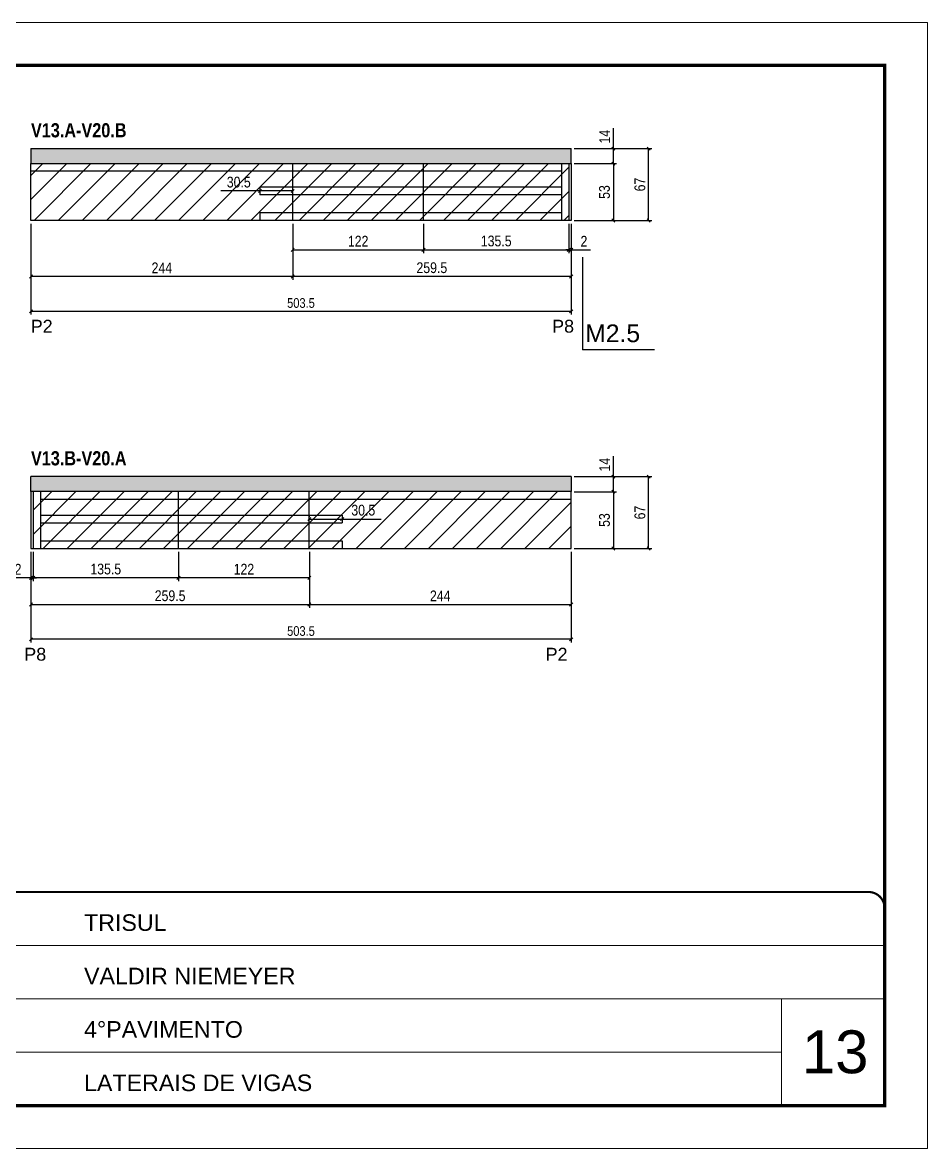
# Model space of a CAD drawing. Extents: x 3330 to 22105, y 1197 to 30204.
# Drawn here: x 13487 to 14331, y 25317 to 26367 of the extents above; entities that cross this region are included whole.
import ezdxf

# ---------------------------------------------------------------- set-up
doc = ezdxf.new("R2010")
doc.units = 0
doc.linetypes.add('CONTINUO', pattern=[0])
doc.linetypes.add('DASHED', pattern=[0.75, 0.5, -0.25])
for name, color, linetype in [('5', 5, 'Continuous'), ('COTA', 241, 'Continuous'), ('NOMENCLATURA', 7, 'Continuous'), ('Painéis', 200, 'Continuous'), ('SARR_2.2x7', 40, 'Continuous')]:
    doc.layers.add(name, color=color, linetype=linetype)
for name, color, linetype, lineweight in [('CARIMBO', 255, 'Continuous', 9), ('Folhas', 255, 'Continuous', 9), ('Hachura', 251, 'Continuous', 9), ('SARRAFO DE PRESSAO', 251, 'DASHED', 9)]:
    doc.layers.add(name, color=color, linetype=linetype, lineweight=lineweight)
doc.styles.add('ARIAL', font='arial.ttf')
doc.styles.add('COTA TECNICA', font='techl___.ttf', dxfattribs={"height": 10})
doc.styles.add('COTA TECNICA-50', font='techl___.ttf', dxfattribs={"height": 9})
doc.styles.get("Standard").update_dxf_attribs({"font": 'arial.ttf'})
doc.styles.add('TECNICA', font='techb___.ttf', dxfattribs={"height": 10})
doc.dimstyles.new('COTA PAINEL-50', dxfattribs={"dimtxt": 9, "dimasz": 3, "dimexe": 3, "dimexo": 3, "dimgap": 3, "dimtad": 1, "dimdec": 1, "dimzin": 12, "dimdsep": 46, "dimtxsty": 'COTA TECNICA-50', "dimblk1": 'OBLIQUE', "dimblk2": 'OBLIQUE', "dimsah": 1, "dimcen": 0.9, "dimclrd": 4, "dimclre": 4, "dimclrt": 240, "dimadec": 1, "dimazin": 3, "dimtfac": 1, "dimtdec": 1, "dimtmove": 0, "dimatfit": 3, "dimfxl": 1, "dimtolj": 1, "dimtzin": 12, "dimarcsym": 0})
doc.dimstyles.new('PAINEL', dxfattribs={"dimtxt": 10, "dimasz": 3, "dimexe": 3, "dimexo": 3, "dimgap": 3, "dimtad": 1, "dimdec": 1, "dimzin": 12, "dimdsep": 46, "dimtxsty": 'COTA TECNICA', "dimblk1": 'OBLIQUE', "dimblk2": 'OBLIQUE', "dimsah": 1, "dimcen": 0.9, "dimclrd": 4, "dimclre": 4, "dimclrt": 240, "dimadec": 1, "dimazin": 3, "dimtfac": 1, "dimtdec": 1, "dimtmove": 0, "dimatfit": 3, "dimfxl": 1, "dimtolj": 1, "dimtzin": 12, "dimarcsym": 0})

# ---------------------------------------------------------------- blocks, each defined once
blk = doc.blocks.new('9999999999')
at = {"color": 30, "linetype": 'CONTINUO'}
for p, q in [((98564.6, 34379.6), (99584, 34379.6)), ((98564.6, 34329.8), (99488, 34329.8)), ((99584, 34329.8), (99488, 34329.8)), ((99488, 34329.8), (99488, 34230.2)), ((98564.6, 34280), (99488, 34280))]:
    blk.add_line(p, q, dxfattribs=at)
at = {"color": 30, "linetype": 'CONTINUO', "const_width": 2}
blk.add_lwpolyline([(99584, 34230.2), (99584, 34414.4, 0.414214), (99569, 34429.4), (98229, 34429.4, 0.414214), (98214, 34414.4), (98214, 34245.2, 0.414214), (98229, 34230.2), (99584, 34230.2)], format="xyb", dxfattribs=at)
at = {"layer": 'Folhas'}
blk.add_lwpolyline([(98139, 34190.2), (99624, 34190.2), (99624, 35240.2), (98139, 35240.2)], close=True, dxfattribs=at)
at = {"layer": 'Folhas', "color": 30, "const_width": 3}
blk.add_lwpolyline([(98214, 34230.2), (99584, 34230.2), (99584, 35200.2), (98214, 35200.2)], close=True, dxfattribs=at)
at = {"color": 7, "linetype": 'Continuous', "ltscale": 5, "style": 'ARIAL'}
for s, height, p in [('TRISUL', 15.48, (98837.7, 34393.1)), ('VALDIR NIEMEYER', 15.483, (98837.7, 34343.3)), ('4°PAVIMENTO', 15.483, (98837.7, 34293.5)), ('LATERAIS DE VIGAS', 15.483, (98837.7, 34243.7))]:
    blk.add_text(s, height=height, dxfattribs=at).set_placement(p)
blk = doc.blocks.new('_Oblique')
at = {"color": 0, "linetype": 'ByBlock', "lineweight": -2}
blk.add_line((-0.5, -0.5), (0.5, 0.5), dxfattribs=at)
blk = doc.blocks.new('*D504')
at = {"layer": 'COTA', "color": 4, "linetype": 'ByBlock', "lineweight": -2, "transparency": 16777216}
for p, q in [((13495.3, 26179.8), (13495.3, 26095.1)), ((13998.8, 26179.8), (13998.8, 26095.1)), ((13495.3, 26098.1), (13998.8, 26098.1))]:
    blk.add_line(p, q, dxfattribs=at)
at = {"layer": 'Defpoints', "color": 0, "linetype": 'ByBlock', "transparency": 16777216}
for p in [(13495.3, 26182.8), (13998.8, 26182.8), (13998.8, 26098.1)]:
    blk.add_point(p, dxfattribs=at)
at = {"layer": 'COTA', "color": 4, "linetype": 'ByBlock', "lineweight": -2, "transparency": 16777216, "xscale": 3, "yscale": 3, "zscale": 3, "rotation": 180}
blk.add_blockref('_Oblique', (13495.3, 26098.1), dxfattribs=at)
at = {"layer": 'COTA', "color": 4, "linetype": 'ByBlock', "lineweight": -2, "transparency": 16777216, "xscale": 3, "yscale": 3, "zscale": 3}
blk.add_blockref('_Oblique', (13998.8, 26098.1), dxfattribs=at)
at = {"layer": 'COTA', "color": 240, "linetype": 'ByBlock', "transparency": 16777216, "insert": (13747, 26105.8), "char_height": 9, "attachment_point": 5, "style": 'COTA TECNICA-50'}
blk.add_mtext('\\A1;503.5', dxfattribs=at)
blk = doc.blocks.new('*D505')
at = {"layer": 'COTA', "color": 4, "linetype": 'ByBlock', "lineweight": -2, "transparency": 16777216}
for p, q in [((13739.3, 26179.8), (13739.3, 26127.5)), ((13998.8, 26179.8), (13998.8, 26127.5)), ((13998.8, 26130.5), (13739.3, 26130.5))]:
    blk.add_line(p, q, dxfattribs=at)
at = {"layer": 'Defpoints', "color": 0, "linetype": 'ByBlock', "transparency": 16777216}
for p in [(13739.3, 26182.8), (13998.8, 26182.8), (13739.3, 26130.5)]:
    blk.add_point(p, dxfattribs=at)
at = {"layer": 'COTA', "color": 4, "linetype": 'ByBlock', "lineweight": -2, "transparency": 16777216, "xscale": 3, "yscale": 3, "zscale": 3, "rotation": 180}
blk.add_blockref('_Oblique', (13739.3, 26130.5), dxfattribs=at)
at = {"layer": 'COTA', "color": 4, "linetype": 'ByBlock', "lineweight": -2, "transparency": 16777216, "xscale": 3, "yscale": 3, "zscale": 3}
blk.add_blockref('_Oblique', (13998.8, 26130.5), dxfattribs=at)
at = {"layer": 'COTA', "color": 240, "linetype": 'ByBlock', "transparency": 16777216, "insert": (13869, 26138.7), "char_height": 10, "attachment_point": 5, "style": 'COTA TECNICA'}
blk.add_mtext('\\A1;259.5', dxfattribs=at)
blk = doc.blocks.new('*D506')
at = {"layer": 'COTA', "color": 4, "linetype": 'ByBlock', "lineweight": -2, "transparency": 16777216}
for p, q in [((13495.3, 26179.8), (13495.3, 26127.5)), ((13739.3, 26179.8), (13739.3, 26127.5)), ((13739.3, 26130.5), (13495.3, 26130.5))]:
    blk.add_line(p, q, dxfattribs=at)
at = {"layer": 'Defpoints', "color": 0, "linetype": 'ByBlock', "transparency": 16777216}
for p in [(13495.3, 26182.8), (13739.3, 26182.8), (13495.3, 26130.5)]:
    blk.add_point(p, dxfattribs=at)
at = {"layer": 'COTA', "color": 4, "linetype": 'ByBlock', "lineweight": -2, "transparency": 16777216, "xscale": 3, "yscale": 3, "zscale": 3, "rotation": 180}
blk.add_blockref('_Oblique', (13495.3, 26130.5), dxfattribs=at)
at = {"layer": 'COTA', "color": 4, "linetype": 'ByBlock', "lineweight": -2, "transparency": 16777216, "xscale": 3, "yscale": 3, "zscale": 3}
blk.add_blockref('_Oblique', (13739.3, 26130.5), dxfattribs=at)
at = {"layer": 'COTA', "color": 240, "linetype": 'ByBlock', "transparency": 16777216, "insert": (13617.3, 26138.6), "char_height": 10, "attachment_point": 5, "style": 'COTA TECNICA'}
blk.add_mtext('\\A1;244', dxfattribs=at)
blk = doc.blocks.new('*D507')
at = {"layer": 'COTA', "color": 4, "linetype": 'ByBlock', "lineweight": -2, "transparency": 16777216}
for p, q in [((13996.8, 26179.8), (13996.8, 26152.4)), ((13998.8, 26179.8), (13998.8, 26152.4)), ((13996.8, 26155.4), (13993.8, 26155.4)), ((13996.8, 26155.4), (13998.8, 26155.4)), ((13998.8, 26155.4), (14016.9, 26155.4))]:
    blk.add_line(p, q, dxfattribs=at)
at = {"layer": 'Defpoints', "color": 0, "linetype": 'ByBlock', "transparency": 16777216}
for p in [(13996.8, 26182.8), (13998.8, 26182.8), (13998.8, 26155.4)]:
    blk.add_point(p, dxfattribs=at)
at = {"layer": 'COTA', "color": 4, "linetype": 'ByBlock', "lineweight": -2, "transparency": 16777216, "xscale": 3, "yscale": 3, "zscale": 3}
blk.add_blockref('_Oblique', (13996.8, 26155.4), dxfattribs=at)
at = {"layer": 'COTA', "color": 4, "linetype": 'ByBlock', "lineweight": -2, "transparency": 16777216, "xscale": 3, "yscale": 3, "zscale": 3, "rotation": 180}
blk.add_blockref('_Oblique', (13998.8, 26155.4), dxfattribs=at)
at = {"layer": 'COTA', "color": 240, "linetype": 'ByBlock', "transparency": 16777216, "insert": (14010.8, 26163.4), "char_height": 10, "attachment_point": 5, "style": 'COTA TECNICA'}
blk.add_mtext('\\A1;2', dxfattribs=at)
blk = doc.blocks.new('*D508')
at = {"layer": 'COTA', "color": 4, "linetype": 'ByBlock', "lineweight": -2, "transparency": 16777216}
for p, q in [((14001.8, 26235.8), (14041.2, 26235.8)), ((14038.2, 26235.8), (14038.2, 26182.8)), ((14001.8, 26182.8), (14041.2, 26182.8))]:
    blk.add_line(p, q, dxfattribs=at)
at = {"layer": 'Defpoints', "color": 0, "linetype": 'ByBlock', "transparency": 16777216}
for p in [(13998.8, 26235.8), (13998.8, 26182.8), (14038.2, 26182.8)]:
    blk.add_point(p, dxfattribs=at)
at = {"layer": 'COTA', "color": 4, "linetype": 'ByBlock', "lineweight": -2, "transparency": 16777216, "xscale": 3, "yscale": 3, "zscale": 3}
for p, rotation in [((14038.2, 26235.8), 90), ((14038.2, 26182.8), 270)]:
    blk.add_blockref('_Oblique', p, dxfattribs=dict(at, rotation=rotation))
at = {"layer": 'COTA', "color": 240, "linetype": 'ByBlock', "transparency": 16777216, "insert": (14030, 26209.3), "char_height": 10, "attachment_point": 5, "rotation": 90, "style": 'COTA TECNICA'}
blk.add_mtext('\\A1;53', dxfattribs=at)
blk = doc.blocks.new('*D509')
at = {"layer": 'COTA', "color": 4, "linetype": 'ByBlock', "lineweight": -2, "transparency": 16777216}
for p, q in [((14038.2, 26249.8), (14038.2, 26268.9)), ((14001.8, 26249.8), (14041.2, 26249.8)), ((14038.2, 26235.8), (14038.2, 26249.8)), ((14001.8, 26235.8), (14041.2, 26235.8))]:
    blk.add_line(p, q, dxfattribs=at)
at = {"layer": 'Defpoints', "color": 0, "linetype": 'ByBlock', "transparency": 16777216}
for p in [(13998.8, 26249.8), (14038.2, 26249.8), (13998.8, 26235.8)]:
    blk.add_point(p, dxfattribs=at)
at = {"layer": 'COTA', "color": 4, "linetype": 'ByBlock', "lineweight": -2, "transparency": 16777216, "xscale": 3, "yscale": 3, "zscale": 3}
for p, rotation in [((14038.2, 26249.8), 90), ((14038.2, 26235.8), 270)]:
    blk.add_blockref('_Oblique', p, dxfattribs=dict(at, rotation=rotation))
at = {"layer": 'COTA', "color": 240, "linetype": 'ByBlock', "transparency": 16777216, "insert": (14030.1, 26260.9), "char_height": 10, "attachment_point": 5, "rotation": 90, "style": 'COTA TECNICA'}
blk.add_mtext('\\A1;14', dxfattribs=at)
blk = doc.blocks.new('*D510')
at = {"layer": 'COTA', "color": 4, "linetype": 'ByBlock', "lineweight": -2, "transparency": 16777216}
for p, q in [((14001.8, 26249.8), (14074.1, 26249.8)), ((14071.1, 26182.8), (14071.1, 26249.8)), ((14001.8, 26182.8), (14074.1, 26182.8))]:
    blk.add_line(p, q, dxfattribs=at)
at = {"layer": 'Defpoints', "color": 0, "linetype": 'ByBlock', "transparency": 16777216}
for p in [(13998.8, 26249.8), (14071.1, 26249.8), (13998.8, 26182.8)]:
    blk.add_point(p, dxfattribs=at)
at = {"layer": 'COTA', "color": 4, "linetype": 'ByBlock', "lineweight": -2, "transparency": 16777216, "xscale": 3, "yscale": 3, "zscale": 3}
for p, rotation in [((14071.1, 26249.8), 90), ((14071.1, 26182.8), 270)]:
    blk.add_blockref('_Oblique', p, dxfattribs=dict(at, rotation=rotation))
at = {"layer": 'COTA', "color": 240, "linetype": 'ByBlock', "transparency": 16777216, "insert": (14063, 26216.3), "char_height": 10, "attachment_point": 5, "rotation": 90, "style": 'COTA TECNICA'}
blk.add_mtext('\\A1;67', dxfattribs=at)
blk = doc.blocks.new('*D445')
at = {"layer": 'COTA', "color": 4, "linetype": 'ByBlock', "lineweight": -2, "transparency": 16777216}
for p, q in [((13708.8, 26210.3), (13672.2, 26210.3)), ((13739.3, 26210.3), (13708.8, 26210.3)), ((13739.3, 26212.3), (13739.3, 26213.3))]:
    blk.add_line(p, q, dxfattribs=at)
at = {"layer": 'Defpoints', "color": 0, "linetype": 'ByBlock', "transparency": 16777216}
for p in [(13708.8, 26210.3), (13708.8, 26210.3), (13739.3, 26209.3)]:
    blk.add_point(p, dxfattribs=at)
at = {"layer": 'COTA', "color": 4, "linetype": 'ByBlock', "lineweight": -2, "transparency": 16777216, "xscale": 3, "yscale": 3, "zscale": 3, "rotation": 180}
blk.add_blockref('_Oblique', (13708.8, 26210.3), dxfattribs=at)
at = {"layer": 'COTA', "color": 4, "linetype": 'ByBlock', "lineweight": -2, "transparency": 16777216, "xscale": 3, "yscale": 3, "zscale": 3}
blk.add_blockref('_Oblique', (13739.3, 26210.3), dxfattribs=at)
at = {"layer": 'COTA', "color": 240, "linetype": 'ByBlock', "transparency": 16777216, "insert": (13689, 26218.5), "char_height": 10, "attachment_point": 5, "style": 'COTA TECNICA'}
blk.add_mtext('\\A1;30.5', dxfattribs=at)
blk = doc.blocks.new('*D446')
at = {"layer": 'COTA', "color": 4, "linetype": 'ByBlock', "lineweight": -2, "transparency": 16777216}
for p, q in [((13739.3, 26179.8), (13739.3, 26152.4)), ((13861.3, 26179.8), (13861.3, 26152.4)), ((13739.3, 26155.4), (13861.3, 26155.4))]:
    blk.add_line(p, q, dxfattribs=at)
at = {"layer": 'Defpoints', "color": 0, "linetype": 'ByBlock', "transparency": 16777216}
for p in [(13739.3, 26182.8), (13861.3, 26182.8), (13861.3, 26155.4)]:
    blk.add_point(p, dxfattribs=at)
at = {"layer": 'COTA', "color": 4, "linetype": 'ByBlock', "lineweight": -2, "transparency": 16777216, "xscale": 3, "yscale": 3, "zscale": 3, "rotation": 180}
blk.add_blockref('_Oblique', (13739.3, 26155.4), dxfattribs=at)
at = {"layer": 'COTA', "color": 4, "linetype": 'ByBlock', "lineweight": -2, "transparency": 16777216, "xscale": 3, "yscale": 3, "zscale": 3}
blk.add_blockref('_Oblique', (13861.3, 26155.4), dxfattribs=at)
at = {"layer": 'COTA', "color": 240, "linetype": 'ByBlock', "transparency": 16777216, "insert": (13800.3, 26163.5), "char_height": 10, "attachment_point": 5, "style": 'COTA TECNICA'}
blk.add_mtext('\\A1;122', dxfattribs=at)
blk = doc.blocks.new('*D447')
at = {"layer": 'COTA', "color": 4, "linetype": 'ByBlock', "lineweight": -2, "transparency": 16777216}
for p, q in [((13861.3, 26179.8), (13861.3, 26152.4)), ((13996.8, 26179.8), (13996.8, 26152.4)), ((13861.3, 26155.4), (13996.8, 26155.4))]:
    blk.add_line(p, q, dxfattribs=at)
at = {"layer": 'Defpoints', "color": 0, "linetype": 'ByBlock', "transparency": 16777216}
for p in [(13861.3, 26182.8), (13996.8, 26182.8), (13996.8, 26155.4)]:
    blk.add_point(p, dxfattribs=at)
at = {"layer": 'COTA', "color": 4, "linetype": 'ByBlock', "lineweight": -2, "transparency": 16777216, "xscale": 3, "yscale": 3, "zscale": 3, "rotation": 180}
blk.add_blockref('_Oblique', (13861.3, 26155.4), dxfattribs=at)
at = {"layer": 'COTA', "color": 4, "linetype": 'ByBlock', "lineweight": -2, "transparency": 16777216, "xscale": 3, "yscale": 3, "zscale": 3}
blk.add_blockref('_Oblique', (13996.8, 26155.4), dxfattribs=at)
at = {"layer": 'COTA', "color": 240, "linetype": 'ByBlock', "transparency": 16777216, "insert": (13929, 26163.6), "char_height": 10, "attachment_point": 5, "style": 'COTA TECNICA'}
blk.add_mtext('\\A1;135.5', dxfattribs=at)
blk = doc.blocks.new('*D448')
at = {"layer": 'COTA', "color": 4, "linetype": 'ByBlock', "lineweight": -2, "transparency": 16777216}
for p, q in [((13495.3, 25873.9), (13495.3, 25789.2)), ((13998.8, 25873.9), (13998.8, 25789.2)), ((13998.8, 25792.2), (13495.3, 25792.2))]:
    blk.add_line(p, q, dxfattribs=at)
at = {"layer": 'Defpoints', "color": 0, "linetype": 'ByBlock', "transparency": 16777216}
for p in [(13495.3, 25876.9), (13998.8, 25876.9), (13495.3, 25792.2)]:
    blk.add_point(p, dxfattribs=at)
at = {"layer": 'COTA', "color": 4, "linetype": 'ByBlock', "lineweight": -2, "transparency": 16777216, "xscale": 3, "yscale": 3, "zscale": 3, "rotation": 180}
blk.add_blockref('_Oblique', (13495.3, 25792.2), dxfattribs=at)
at = {"layer": 'COTA', "color": 4, "linetype": 'ByBlock', "lineweight": -2, "transparency": 16777216, "xscale": 3, "yscale": 3, "zscale": 3}
blk.add_blockref('_Oblique', (13998.8, 25792.2), dxfattribs=at)
at = {"layer": 'COTA', "color": 240, "linetype": 'ByBlock', "transparency": 16777216, "insert": (13747, 25799.9), "char_height": 9, "attachment_point": 5, "style": 'COTA TECNICA-50'}
blk.add_mtext('\\A1;503.5', dxfattribs=at)
blk = doc.blocks.new('*D449')
at = {"layer": 'COTA', "color": 4, "linetype": 'ByBlock', "lineweight": -2, "transparency": 16777216}
for p, q in [((13495.3, 25873.9), (13495.3, 25821.6)), ((13754.8, 25873.9), (13754.8, 25821.6)), ((13495.3, 25824.6), (13754.8, 25824.6))]:
    blk.add_line(p, q, dxfattribs=at)
at = {"layer": 'Defpoints', "color": 0, "linetype": 'ByBlock', "transparency": 16777216}
for p in [(13495.3, 25876.9), (13754.8, 25876.9), (13754.8, 25824.6)]:
    blk.add_point(p, dxfattribs=at)
at = {"layer": 'COTA', "color": 4, "linetype": 'ByBlock', "lineweight": -2, "transparency": 16777216, "xscale": 3, "yscale": 3, "zscale": 3, "rotation": 180}
blk.add_blockref('_Oblique', (13495.3, 25824.6), dxfattribs=at)
at = {"layer": 'COTA', "color": 4, "linetype": 'ByBlock', "lineweight": -2, "transparency": 16777216, "xscale": 3, "yscale": 3, "zscale": 3}
blk.add_blockref('_Oblique', (13754.8, 25824.6), dxfattribs=at)
at = {"layer": 'COTA', "color": 240, "linetype": 'ByBlock', "transparency": 16777216, "insert": (13625, 25832.8), "char_height": 10, "attachment_point": 5, "style": 'COTA TECNICA'}
blk.add_mtext('\\A1;259.5', dxfattribs=at)
blk = doc.blocks.new('*D450')
at = {"layer": 'COTA', "color": 4, "linetype": 'ByBlock', "lineweight": -2, "transparency": 16777216}
for p, q in [((13754.8, 25873.9), (13754.8, 25821.6)), ((13998.8, 25873.9), (13998.8, 25821.6)), ((13754.8, 25824.6), (13998.8, 25824.6))]:
    blk.add_line(p, q, dxfattribs=at)
at = {"layer": 'Defpoints', "color": 0, "linetype": 'ByBlock', "transparency": 16777216}
for p in [(13754.8, 25876.9), (13998.8, 25876.9), (13998.8, 25824.6)]:
    blk.add_point(p, dxfattribs=at)
at = {"layer": 'COTA', "color": 4, "linetype": 'ByBlock', "lineweight": -2, "transparency": 16777216, "xscale": 3, "yscale": 3, "zscale": 3, "rotation": 180}
blk.add_blockref('_Oblique', (13754.8, 25824.6), dxfattribs=at)
at = {"layer": 'COTA', "color": 4, "linetype": 'ByBlock', "lineweight": -2, "transparency": 16777216, "xscale": 3, "yscale": 3, "zscale": 3}
blk.add_blockref('_Oblique', (13998.8, 25824.6), dxfattribs=at)
at = {"layer": 'COTA', "color": 240, "linetype": 'ByBlock', "transparency": 16777216, "insert": (13876.8, 25832.7), "char_height": 10, "attachment_point": 5, "style": 'COTA TECNICA'}
blk.add_mtext('\\A1;244', dxfattribs=at)
blk = doc.blocks.new('*D451')
at = {"layer": 'COTA', "color": 4, "linetype": 'ByBlock', "lineweight": -2, "transparency": 16777216}
for p, q in [((13495.3, 25873.9), (13495.3, 25846.5)), ((13497.3, 25873.9), (13497.3, 25846.5)), ((13495.3, 25849.5), (13477.2, 25849.5)), ((13497.3, 25849.5), (13495.3, 25849.5)), ((13497.3, 25849.5), (13500.3, 25849.5))]:
    blk.add_line(p, q, dxfattribs=at)
at = {"layer": 'Defpoints', "color": 0, "linetype": 'ByBlock', "transparency": 16777216}
for p in [(13495.3, 25876.9), (13497.3, 25876.9), (13495.3, 25849.5)]:
    blk.add_point(p, dxfattribs=at)
at = {"layer": 'COTA', "color": 4, "linetype": 'ByBlock', "lineweight": -2, "transparency": 16777216, "xscale": 3, "yscale": 3, "zscale": 3}
blk.add_blockref('_Oblique', (13495.3, 25849.5), dxfattribs=at)
at = {"layer": 'COTA', "color": 4, "linetype": 'ByBlock', "lineweight": -2, "transparency": 16777216, "xscale": 3, "yscale": 3, "zscale": 3, "rotation": 180}
blk.add_blockref('_Oblique', (13497.3, 25849.5), dxfattribs=at)
at = {"layer": 'COTA', "color": 240, "linetype": 'ByBlock', "transparency": 16777216, "insert": (13483.2, 25857.5), "char_height": 10, "attachment_point": 5, "style": 'COTA TECNICA'}
blk.add_mtext('\\A1;2', dxfattribs=at)
blk = doc.blocks.new('*D452')
at = {"layer": 'COTA', "color": 4, "linetype": 'ByBlock', "lineweight": -2, "transparency": 16777216}
for p, q in [((13754.8, 25906.4), (13754.8, 25907.4)), ((13754.8, 25904.4), (13785.3, 25904.4)), ((13785.3, 25904.4), (13821.9, 25904.4))]:
    blk.add_line(p, q, dxfattribs=at)
at = {"layer": 'Defpoints', "color": 0, "linetype": 'ByBlock', "transparency": 16777216}
for p in [(13785.3, 25904.4), (13785.3, 25904.4), (13754.8, 25903.4)]:
    blk.add_point(p, dxfattribs=at)
at = {"layer": 'COTA', "color": 4, "linetype": 'ByBlock', "lineweight": -2, "transparency": 16777216, "xscale": 3, "yscale": 3, "zscale": 3, "rotation": 180}
blk.add_blockref('_Oblique', (13754.8, 25904.4), dxfattribs=at)
at = {"layer": 'COTA', "color": 4, "linetype": 'ByBlock', "lineweight": -2, "transparency": 16777216, "xscale": 3, "yscale": 3, "zscale": 3}
blk.add_blockref('_Oblique', (13785.3, 25904.4), dxfattribs=at)
at = {"layer": 'COTA', "color": 240, "linetype": 'ByBlock', "transparency": 16777216, "insert": (13805.1, 25912.6), "char_height": 10, "attachment_point": 5, "style": 'COTA TECNICA'}
blk.add_mtext('\\A1;30.5', dxfattribs=at)
blk = doc.blocks.new('*D453')
at = {"layer": 'COTA', "color": 4, "linetype": 'ByBlock', "lineweight": -2, "transparency": 16777216}
for p, q in [((13632.8, 25873.9), (13632.8, 25846.5)), ((13754.8, 25873.9), (13754.8, 25846.5)), ((13754.8, 25849.5), (13632.8, 25849.5))]:
    blk.add_line(p, q, dxfattribs=at)
at = {"layer": 'Defpoints', "color": 0, "linetype": 'ByBlock', "transparency": 16777216}
for p in [(13632.8, 25876.9), (13754.8, 25876.9), (13632.8, 25849.5)]:
    blk.add_point(p, dxfattribs=at)
at = {"layer": 'COTA', "color": 4, "linetype": 'ByBlock', "lineweight": -2, "transparency": 16777216, "xscale": 3, "yscale": 3, "zscale": 3, "rotation": 180}
blk.add_blockref('_Oblique', (13632.8, 25849.5), dxfattribs=at)
at = {"layer": 'COTA', "color": 4, "linetype": 'ByBlock', "lineweight": -2, "transparency": 16777216, "xscale": 3, "yscale": 3, "zscale": 3}
blk.add_blockref('_Oblique', (13754.8, 25849.5), dxfattribs=at)
at = {"layer": 'COTA', "color": 240, "linetype": 'ByBlock', "transparency": 16777216, "insert": (13693.8, 25857.6), "char_height": 10, "attachment_point": 5, "style": 'COTA TECNICA'}
blk.add_mtext('\\A1;122', dxfattribs=at)
blk = doc.blocks.new('*D454')
at = {"layer": 'COTA', "color": 4, "linetype": 'ByBlock', "lineweight": -2, "transparency": 16777216}
for p, q in [((13497.3, 25873.9), (13497.3, 25846.5)), ((13632.8, 25873.9), (13632.8, 25846.5)), ((13632.8, 25849.5), (13497.3, 25849.5))]:
    blk.add_line(p, q, dxfattribs=at)
at = {"layer": 'Defpoints', "color": 0, "linetype": 'ByBlock', "transparency": 16777216}
for p in [(13497.3, 25876.9), (13632.8, 25876.9), (13497.3, 25849.5)]:
    blk.add_point(p, dxfattribs=at)
at = {"layer": 'COTA', "color": 4, "linetype": 'ByBlock', "lineweight": -2, "transparency": 16777216, "xscale": 3, "yscale": 3, "zscale": 3, "rotation": 180}
blk.add_blockref('_Oblique', (13497.3, 25849.5), dxfattribs=at)
at = {"layer": 'COTA', "color": 4, "linetype": 'ByBlock', "lineweight": -2, "transparency": 16777216, "xscale": 3, "yscale": 3, "zscale": 3}
blk.add_blockref('_Oblique', (13632.8, 25849.5), dxfattribs=at)
at = {"layer": 'COTA', "color": 240, "linetype": 'ByBlock', "transparency": 16777216, "insert": (13565, 25857.7), "char_height": 10, "attachment_point": 5, "style": 'COTA TECNICA'}
blk.add_mtext('\\A1;135.5', dxfattribs=at)
blk = doc.blocks.new('*D455')
at = {"layer": 'COTA', "color": 4, "linetype": 'ByBlock', "lineweight": -2, "transparency": 16777216}
for p, q in [((14001.8, 25929.9), (14041.2, 25929.9)), ((14038.2, 25929.9), (14038.2, 25876.9)), ((14001.8, 25876.9), (14041.2, 25876.9))]:
    blk.add_line(p, q, dxfattribs=at)
at = {"layer": 'Defpoints', "color": 0, "linetype": 'ByBlock', "transparency": 16777216}
for p in [(13998.8, 25929.9), (13998.8, 25876.9), (14038.2, 25876.9)]:
    blk.add_point(p, dxfattribs=at)
at = {"layer": 'COTA', "color": 4, "linetype": 'ByBlock', "lineweight": -2, "transparency": 16777216, "xscale": 3, "yscale": 3, "zscale": 3}
for p, rotation in [((14038.2, 25929.9), 90), ((14038.2, 25876.9), 270)]:
    blk.add_blockref('_Oblique', p, dxfattribs=dict(at, rotation=rotation))
at = {"layer": 'COTA', "color": 240, "linetype": 'ByBlock', "transparency": 16777216, "insert": (14030, 25903.4), "char_height": 10, "attachment_point": 5, "rotation": 90, "style": 'COTA TECNICA'}
blk.add_mtext('\\A1;53', dxfattribs=at)
blk = doc.blocks.new('*D456')
at = {"layer": 'COTA', "color": 4, "linetype": 'ByBlock', "lineweight": -2, "transparency": 16777216}
for p, q in [((14038.2, 25943.9), (14038.2, 25963)), ((14001.8, 25943.9), (14041.2, 25943.9)), ((14038.2, 25929.9), (14038.2, 25943.9)), ((14001.8, 25929.9), (14041.2, 25929.9))]:
    blk.add_line(p, q, dxfattribs=at)
at = {"layer": 'Defpoints', "color": 0, "linetype": 'ByBlock', "transparency": 16777216}
for p in [(13998.8, 25943.9), (14038.2, 25943.9), (13998.8, 25929.9)]:
    blk.add_point(p, dxfattribs=at)
at = {"layer": 'COTA', "color": 4, "linetype": 'ByBlock', "lineweight": -2, "transparency": 16777216, "xscale": 3, "yscale": 3, "zscale": 3}
for p, rotation in [((14038.2, 25943.9), 90), ((14038.2, 25929.9), 270)]:
    blk.add_blockref('_Oblique', p, dxfattribs=dict(at, rotation=rotation))
at = {"layer": 'COTA', "color": 240, "linetype": 'ByBlock', "transparency": 16777216, "insert": (14030.1, 25955), "char_height": 10, "attachment_point": 5, "rotation": 90, "style": 'COTA TECNICA'}
blk.add_mtext('\\A1;14', dxfattribs=at)
blk = doc.blocks.new('*D457')
at = {"layer": 'COTA', "color": 4, "linetype": 'ByBlock', "lineweight": -2, "transparency": 16777216}
for p, q in [((14001.8, 25943.9), (14074.1, 25943.9)), ((14071.1, 25876.9), (14071.1, 25943.9)), ((14001.8, 25876.9), (14074.1, 25876.9))]:
    blk.add_line(p, q, dxfattribs=at)
at = {"layer": 'Defpoints', "color": 0, "linetype": 'ByBlock', "transparency": 16777216}
for p in [(13998.8, 25943.9), (14071.1, 25943.9), (13998.8, 25876.9)]:
    blk.add_point(p, dxfattribs=at)
at = {"layer": 'COTA', "color": 4, "linetype": 'ByBlock', "lineweight": -2, "transparency": 16777216, "xscale": 3, "yscale": 3, "zscale": 3}
for p, rotation in [((14071.1, 25943.9), 90), ((14071.1, 25876.9), 270)]:
    blk.add_blockref('_Oblique', p, dxfattribs=dict(at, rotation=rotation))
at = {"layer": 'COTA', "color": 240, "linetype": 'ByBlock', "transparency": 16777216, "insert": (14063, 25910.4), "char_height": 10, "attachment_point": 5, "rotation": 90, "style": 'COTA TECNICA'}
blk.add_mtext('\\A1;67', dxfattribs=at)

msp = doc.modelspace()

# ---------------------------------------------------------------- hatches: boundary and pattern name
at = {"layer": 'COTA', "linetype": 'ByBlock'}
h = msp.add_hatch(dxfattribs=at)
h.set_pattern_fill('AR-CONC', color=256, scale=0.03)
h.set_pattern_definition([(50, (-115996.4415, -5458.2176), (5.46554007, -0.47817257), [0.5715, -6.2865]), (355, (-115996.4415, -5458.2176), (-1.05730264, 5.73170536), [0.4572, -5.02921753]), (100.4514447, (-115995.986, -5458.2575), (4.40823741, 5.25353256), [0.48570026, -5.34270734]), (46.1842, (-115996.4415, -5456.6936), (8.13237123, -1.26126984), [0.85725, -9.42975]), (96.6355576, (-115995.764, -5456.799), (7.122124, 7.42278374), [0.7285507, -8.01406824]), (351.184151, (-115996.4415, -5456.694), (7.122124, 7.42278374), [0.685799, -7.54379196]), (21, (-115995.6795, -5457.0746), (4.54843174, -3.06795595), [0.5715, -6.2865]), (326, (-115995.6795, -5457.0746), (1.85406085, 5.52563898), [0.4572, -5.0292]), (71.451445, (-115995.3004, -5457.3303), (6.40249258, 2.45768307), [0.48570026, -5.34269813]), (37.5, (-115996.4415, -5458.2176), (0.092658098, 2.536651166), [0, -4.96824, 0, -5.1054, 0, -5.04825]), (7.5, (-115996.4415, -5458.2176), (2.004589875, 3.005417245), [0, -2.91084, 0, -4.85394, 0, -1.92405]), (327.5, (-115998.1407, -5458.2176), (4.067717855, -0.17186232), [0, -1.905, 0, -5.9436, 0, -7.8867]), (317.5, (-115998.9027, -5458.2176), (4.44387544, 0.76279473), [0, -2.4765, 0, -3.94716, 0, -5.6007])])
h.paths.add_polyline_path([(13998.79, 26235.82), (13998.79, 26249.82), (13495.29, 26249.82), (13495.29, 26235.82)])
h = msp.add_hatch(dxfattribs=at)
h.set_pattern_fill('AR-CONC', color=256, scale=0.03)
h.set_pattern_definition([(50, (-115996.4415, -5764.1096), (5.46554007, -0.47817257), [0.5715, -6.2865]), (355, (-115996.4415, -5764.1096), (-1.05730264, 5.73170536), [0.4572, -5.02921753]), (100.4514447, (-115995.986, -5764.1495), (4.40823741, 5.25353256), [0.48570026, -5.34270734]), (46.1842, (-115996.4415, -5762.5856), (8.13237123, -1.26126984), [0.85725, -9.42975]), (96.6355576, (-115995.764, -5762.691), (7.122124, 7.42278374), [0.7285507, -8.01406824]), (351.184151, (-115996.4415, -5762.586), (7.122124, 7.42278374), [0.685799, -7.54379196]), (21, (-115995.6795, -5762.9666), (4.54843174, -3.06795595), [0.5715, -6.2865]), (326, (-115995.6795, -5762.9666), (1.85406085, 5.52563898), [0.4572, -5.0292]), (71.451445, (-115995.3004, -5763.2223), (6.40249258, 2.45768307), [0.48570026, -5.34269813]), (37.5, (-115996.4415, -5764.1096), (0.092658098, 2.536651166), [0, -4.96824, 0, -5.1054, 0, -5.04825]), (7.5, (-115996.4415, -5764.1096), (2.004589875, 3.005417245), [0, -2.91084, 0, -4.85394, 0, -1.92405]), (327.5, (-115998.1407, -5764.1096), (4.067717855, -0.17186232), [0, -1.905, 0, -5.9436, 0, -7.8867]), (317.5, (-115998.9027, -5764.1096), (4.44387544, 0.76279473), [0, -2.4765, 0, -3.94716, 0, -5.6007])])
h.paths.add_polyline_path([(13998.79, 25929.93), (13998.79, 25943.93), (13495.29, 25943.93), (13495.29, 25929.93)])
at = {"layer": 'Hachura', "linetype": 'ByBlock'}
h = msp.add_hatch(dxfattribs=at)
h.set_pattern_fill('ANSI31', color=256, scale=5)
h.paths.add_polyline_path([(13739.29, 26235.82), (13495.29, 26235.82), (13495.29, 26182.82), (13739.29, 26182.82)])
h.paths.add_polyline_path([(13861.29, 26235.82), (13739.29, 26235.82), (13739.29, 26182.82), (13861.29, 26182.82)])
h.paths.add_polyline_path([(13996.79, 26235.82), (13861.29, 26235.82), (13861.29, 26182.82), (13996.79, 26182.82)])
h.paths.add_polyline_path([(13998.79, 25929.93), (13754.79, 25929.93), (13754.79, 25876.93), (13998.79, 25876.93)])
h.paths.add_polyline_path([(13754.79, 25929.93), (13632.79, 25929.93), (13632.79, 25876.93), (13754.79, 25876.93)])
h.paths.add_polyline_path([(13632.79, 25929.93), (13497.29, 25929.93), (13497.29, 25876.93), (13632.79, 25876.93)])

# ---------------------------------------------------------------- linework, layer by layer
at = {"layer": 'COTA', "linetype": 'ByBlock'}
for p, q in [((13495.29, 26249.82), (13495.29, 26235.82)), ((13495.29, 26249.82), (13998.79, 26249.82)), ((13998.79, 26235.82), (13998.79, 26249.82)), ((13708.79, 26213.81), (13708.79, 26206.81)), ((13708.79, 26189.82), (13708.79, 26182.82)), ((13998.79, 25943.93), (13495.29, 25943.93)), ((13495.29, 25929.93), (13495.29, 25943.93)), ((13998.79, 25943.93), (13998.79, 25929.93)), ((13785.29, 25907.92), (13785.29, 25900.92)), ((13785.29, 25883.93), (13785.29, 25876.93))]:
    msp.add_line(p, q, dxfattribs=at)
at = {"layer": 'NOMENCLATURA', "linetype": 'Continuous'}
for p in [(14009.6, 26148.48), (14076.55, 26062.12)]:
    msp.add_line(p, (14009.6, 26062.12), dxfattribs=at)
at = {"layer": 'Painéis', "linetype": 'Continuous'}
for p, q in [((13495.29, 26235.82), (13998.79, 26235.82)), ((13495.29, 26182.82), (13495.29, 26235.82)), ((13739.29, 26182.82), (13739.29, 26235.82)), ((13861.29, 26182.82), (13861.29, 26235.82)), ((13996.79, 26235.82), (13996.79, 26182.82)), ((13998.79, 26235.82), (13998.79, 26182.82)), ((13998.79, 26182.82), (13495.29, 26182.82)), ((13495.29, 25929.93), (13495.29, 25876.93)), ((13998.79, 25929.93), (13495.29, 25929.93)), ((13497.29, 25929.93), (13497.29, 25876.93)), ((13632.79, 25876.93), (13632.79, 25929.93)), ((13754.79, 25876.93), (13754.79, 25929.93)), ((13998.79, 25876.93), (13998.79, 25929.93)), ((13495.29, 25876.93), (13998.79, 25876.93))]:
    msp.add_line(p, q, dxfattribs=at)
at = {"layer": 'SARR_2.2x7', "linetype": 'Continuous'}
for p, q in [((13989.79, 26235.82), (13989.79, 26182.82)), ((13989.79, 26228.82), (13495.29, 26228.82)), ((13989.79, 26213.81), (13708.79, 26213.81)), ((13989.79, 26206.81), (13708.79, 26206.81)), ((13989.79, 26189.82), (13708.79, 26189.82)), ((13504.29, 25929.93), (13504.29, 25876.93)), ((13504.29, 25922.93), (13998.79, 25922.93)), ((13504.29, 25907.92), (13785.29, 25907.92)), ((13504.29, 25900.92), (13785.29, 25900.92)), ((13504.29, 25883.93), (13785.29, 25883.93))]:
    msp.add_line(p, q, dxfattribs=at)

# ---------------------------------------------------------------- block references
at = {"layer": 'SARRAFO DE PRESSAO', "color": 6, "linetype": 'ByBlock'}
msp.add_blockref('9999999999', (-85292.92, -8872.81), dxfattribs=at)

# ---------------------------------------------------------------- texts
at = {"layer": '5', "linetype": 'Continuous'}
for s, rotation, p in [('P2', 0.00004, (13495.03, 26078.19)), ('P8', 0.00004, (13981.09, 26078.19)), ('P8', 359.99996, (13488.98, 25772.3)), ('P2', 359.99996, (13975.04, 25772.3))]:
    msp.add_text(s, height=12, rotation=rotation, dxfattribs=at).set_placement(p)
at = {"layer": 'CARIMBO', "style": 'ARIAL'}
msp.add_text('13', height=40, dxfattribs=at).set_placement((14213.92, 25387.54))
at = {"layer": 'NOMENCLATURA', "style": 'TECNICA'}
for s, p in [('V13.A-V20.B', (13495.29, 26260.34)), ('V13.B-V20.A', (13495.29, 25954.45))]:
    msp.add_text(s, height=13.2, dxfattribs=at).set_placement(p)
at = {"layer": 'NOMENCLATURA', "linetype": 'Continuous'}
msp.add_text('M2.5', height=16.5, dxfattribs=at).set_placement((14011.95, 26069.32))

# ---------------------------------------------------------------- dimensions: what is measured, and where the dimension line sits
at = {"layer": 'COTA', "linetype": 'ByBlock'}
for base, p1, p2, angle, picture, middle in [((14038.18, 26249.82), (13998.79, 26235.82), (13998.79, 26249.82), 90, '*D509', (14030.11, 26260.88)), ((14071.05, 26249.82), (13998.79, 26182.82), (13998.79, 26249.82), 90, '*D510', (14062.95, 26216.32)), ((14038.18, 26182.82), (13998.79, 26235.82), (13998.79, 26182.82), 90, '*D508', (14029.96, 26209.32)), ((13739.29, 26130.52), (13998.79, 26182.82), (13739.29, 26182.82), 180, '*D505', (13869.04, 26138.66)), ((14038.18, 25943.93), (13998.79, 25929.93), (13998.79, 25943.93), 90, '*D456', (14030.11, 25954.98)), ((14071.05, 25943.93), (13998.79, 25876.93), (13998.79, 25943.93), 90, '*D457', (14062.95, 25910.43)), ((14038.18, 25876.93), (13998.79, 25929.93), (13998.79, 25876.93), 90, '*D455', (14029.96, 25903.43)), ((13785.29, 25904.42), (13754.79, 25903.43), (13785.29, 25904.42), 180, '*D452', (13805.08, 25912.64)), ((13495.29, 25849.52), (13497.29, 25876.93), (13495.29, 25876.93), 180, '*D451', (13483.23, 25857.52)), ((13632.79, 25849.52), (13754.79, 25876.93), (13632.79, 25876.93), 180, '*D453', (13693.79, 25857.58))]:
    dim = msp.add_linear_dim(base=base, p1=p1, p2=p2, angle=angle, dimstyle='PAINEL', dxfattribs=at)
    dim.commit()
    dim.dimension.update_dxf_attribs({"geometry": picture, "text_midpoint": middle})
for base, p1, p2, picture, middle in [((13708.79, 26210.31), (13739.29, 26209.32), (13708.79, 26210.31), '*D445', (13688.99, 26218.53)), ((13861.29, 26155.41), (13739.29, 26182.82), (13861.29, 26182.82), '*D446', (13800.29, 26163.47)), ((13998.79, 26155.41), (13996.79, 26182.82), (13998.79, 26182.82), '*D507', (14010.84, 26163.41)), ((13754.79, 25824.63), (13495.29, 25876.93), (13754.79, 25876.93), '*D449', (13625.04, 25832.77))]:
    dim = msp.add_linear_dim(base=base, p1=p1, p2=p2, dimstyle='PAINEL', dxfattribs=at)
    dim.commit()
    dim.dimension.update_dxf_attribs({"geometry": picture, "text_midpoint": middle})
for base, p1, p2, dimstyle, override, picture, middle in [((13998.79, 26098.09), (13495.29, 26182.82), (13998.79, 26182.82), 'COTA PAINEL-50', {"dimarcsym": 1}, '*D504', (13747.04, 26105.79)), ((13996.79, 26155.41), (13861.29, 26182.82), (13996.79, 26182.82), 'PAINEL', {"dimtmove": 1}, '*D447', (13929.04, 26163.63)), ((13998.79, 25824.63), (13754.79, 25876.93), (13998.79, 25876.93), 'PAINEL', {"dimtmove": 1}, '*D450', (13876.79, 25832.7))]:
    dim = msp.add_linear_dim(base=base, p1=p1, p2=p2, dimstyle=dimstyle, override=override, dxfattribs=at)
    dim.commit()
    dim.dimension.update_dxf_attribs({"geometry": picture, "text_midpoint": middle})
for base, p1, p2, dimstyle, override, picture, middle in [((13495.29, 26130.52), (13739.29, 26182.82), (13495.29, 26182.82), 'PAINEL', {"dimtmove": 1}, '*D506', (13617.29, 26138.59)), ((13495.29, 25792.2), (13998.79, 25876.93), (13495.29, 25876.93), 'COTA PAINEL-50', {"dimarcsym": 1}, '*D448', (13747.04, 25799.89)), ((13497.29, 25849.52), (13632.79, 25876.93), (13497.29, 25876.93), 'PAINEL', {"dimtmove": 1}, '*D454', (13565.04, 25857.74))]:
    dim = msp.add_linear_dim(base=base, p1=p1, p2=p2, angle=180, dimstyle=dimstyle, override=override, dxfattribs=at)
    dim.commit()
    dim.dimension.update_dxf_attribs({"geometry": picture, "text_midpoint": middle})

doc.saveas('drawing.dxf')
